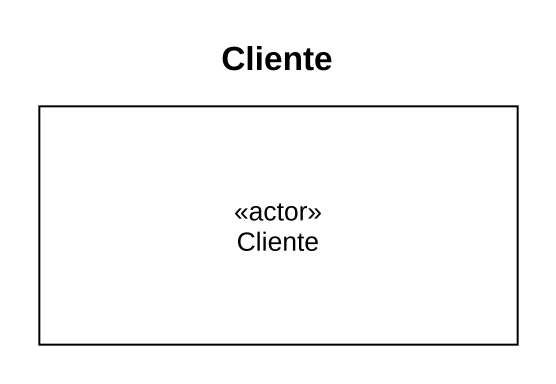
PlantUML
@startuml
title Cliente
hide empty description
state Cliente <<actor>>
@enduml
